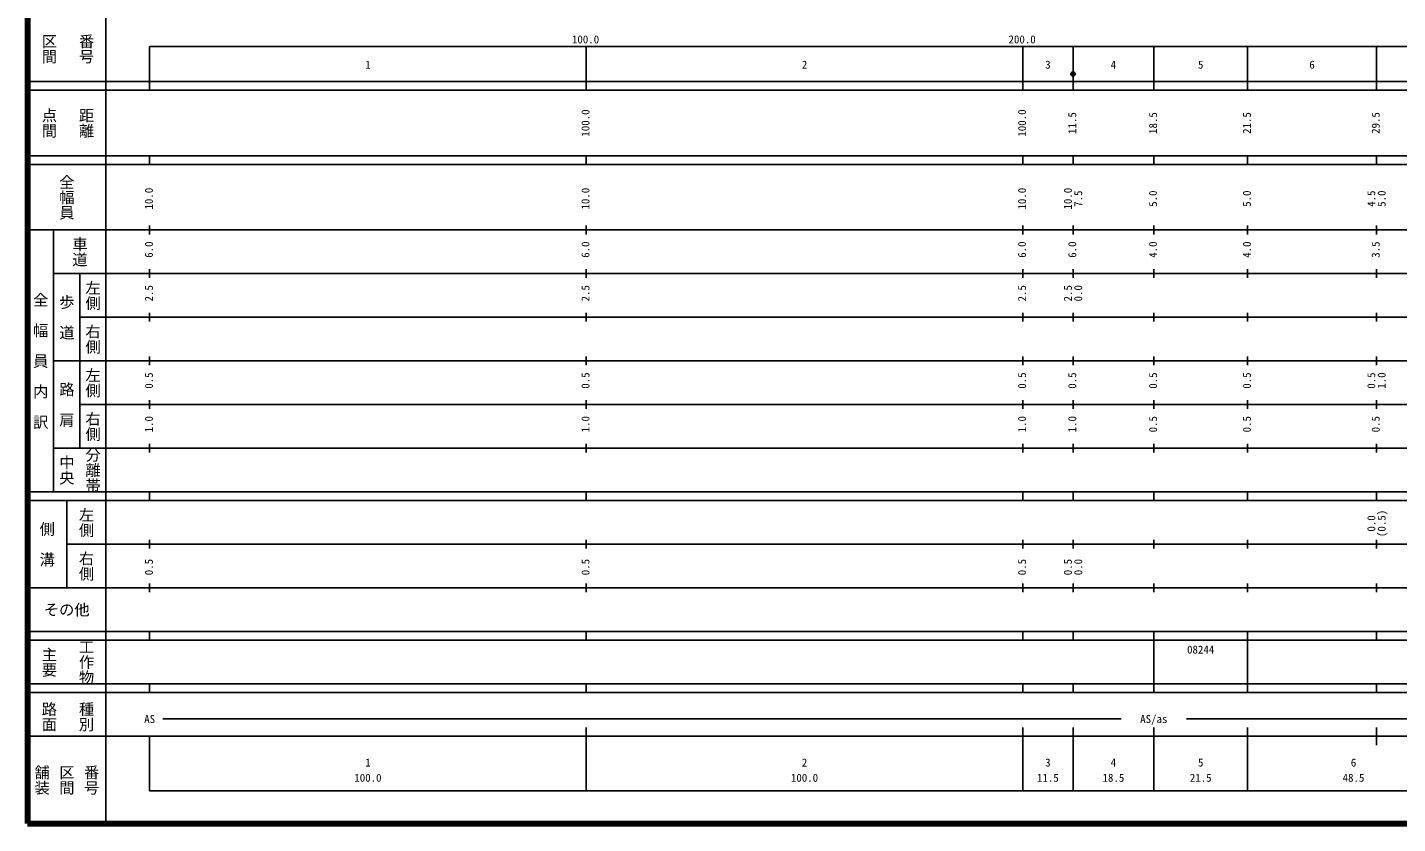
# Model space of a CAD drawing. Units: millimetres on the paper, enlarged 1000 times. Extents: x 40000 to 680000, y 20000 to 380000.
# Drawn here: x 40000 to 353847, y 20000 to 202409 of the extents above; entities that cross this region are included whole.
import ezdxf
from ezdxf.enums import TextEntityAlignment as Align

# ---------------------------------------------------------------- set-up
doc = ezdxf.new("R2010")
doc.units = ezdxf.units.MM
doc.header["$LTSCALE"] = 1000
doc.layers.add('M-TTL', color=2, linetype='Continuous', lineweight=140)
doc.layers.add('M-TTL-BAND', color=7, linetype='Continuous', lineweight=25)
doc.styles.add('@ＭＳ ゴシック', font='')
doc.styles.add('ＭＳ ゴシック', font='')
doc.styles.get('@ＭＳ ゴシック').set_extended_font_data('@MS Gothic')
doc.styles.get('ＭＳ ゴシック').set_extended_font_data('MS Gothic')

msp = doc.modelspace()

# ---------------------------------------------------------------- hatches: boundary and pattern name
at = {"layer": 'M-TTL-BAND'}
msp.add_hatch(color=256, dxfattribs=at).paths.add_polyline_path([(279997, 191724, 1), (278997, 191724, 1)])

# ---------------------------------------------------------------- linework, layer by layer
at = {"layer": 'M-TTL'}
for p, q in [((40000, 380000), (40000, 20000)), ((40000, 20000), (680000, 20000))]:
    msp.add_line(p, q, dxfattribs=at)
at = {"layer": 'M-TTL-BAND'}
for p, q in [((58000, 370000), (58000, 20000)), ((68000, 198000), (579000, 198000)), ((68000, 198000), (68000, 188000)), ((168000, 188000), (168000, 198000)), ((268000, 188000), (268000, 198000)), ((279500, 188000), (279500, 198000)), ((298000, 188000), (298000, 198000)), ((319500, 188000), (319500, 198000)), ((349000, 188000), (349000, 198000)), ((40000, 190000), (579000, 190000)), ((40000, 188000), (579000, 188000)), ((40000, 173000), (579000, 173000)), ((68000, 171000), (68000, 173000)), ((168000, 171000), (168000, 173000)), ((268000, 171000), (268000, 173000)), ((279500, 171000), (279500, 173000)), ((298000, 171000), (298000, 173000)), ((319500, 171000), (319500, 173000)), ((349000, 171000), (349000, 173000)), ((40000, 171000), (579000, 171000)), ((68000, 155000), (68000, 157000)), ((168000, 155000), (168000, 157000)), ((268000, 155000), (268000, 157000)), ((279500, 155000), (279500, 157000)), ((298000, 155000), (298000, 157000)), ((319500, 155000), (319500, 157000)), ((349000, 155000), (349000, 157000)), ((40000, 156000), (579000, 156000)), ((46000, 96000), (46000, 156000)), ((46000, 146000), (579000, 146000)), ((52000, 146000), (52000, 106000)), ((68000, 145000), (68000, 147000)), ((168000, 145000), (168000, 147000)), ((268000, 145000), (268000, 147000)), ((279500, 145000), (279500, 147000)), ((298000, 145000), (298000, 147000)), ((319500, 145000), (319500, 147000)), ((349000, 145000), (349000, 147000)), ((52000, 136000), (579000, 136000)), ((68000, 135000), (68000, 137000)), ((168000, 135000), (168000, 137000)), ((268000, 135000), (268000, 137000)), ((279500, 135000), (279500, 137000)), ((298000, 135000), (298000, 137000)), ((319500, 135000), (319500, 137000)), ((349000, 135000), (349000, 137000)), ((46000, 126000), (579000, 126000)), ((68000, 125000), (68000, 127000)), ((168000, 125000), (168000, 127000)), ((268000, 125000), (268000, 127000)), ((279500, 125000), (279500, 127000)), ((298000, 125000), (298000, 127000)), ((319500, 125000), (319500, 127000)), ((349000, 125000), (349000, 127000)), ((68000, 115000), (68000, 117000)), ((168000, 115000), (168000, 117000)), ((268000, 115000), (268000, 117000)), ((279500, 115000), (279500, 117000)), ((298000, 115000), (298000, 117000)), ((319500, 115000), (319500, 117000)), ((349000, 115000), (349000, 117000)), ((52000, 116000), (579000, 116000)), ((68000, 105000), (68000, 107000)), ((168000, 105000), (168000, 107000)), ((268000, 105000), (268000, 107000)), ((279500, 105000), (279500, 107000)), ((298000, 105000), (298000, 107000)), ((319500, 105000), (319500, 107000)), ((349000, 105000), (349000, 107000)), ((46000, 106000), (579000, 106000)), ((40000, 96000), (579000, 96000)), ((68000, 94000), (68000, 96000)), ((168000, 94000), (168000, 96000)), ((268000, 94000), (268000, 96000)), ((279500, 94000), (279500, 96000)), ((298000, 94000), (298000, 96000)), ((319500, 94000), (319500, 96000)), ((349000, 94000), (349000, 96000)), ((40000, 94000), (579000, 94000)), ((49000, 94000), (49000, 74000)), ((68000, 83000), (68000, 85000)), ((168000, 83000), (168000, 85000)), ((268000, 83000), (268000, 85000)), ((279500, 83000), (279500, 85000)), ((298000, 83000), (298000, 85000)), ((319500, 83000), (319500, 85000)), ((349000, 83000), (349000, 85000)), ((49000, 84000), (579000, 84000)), ((40000, 74000), (579000, 74000)), ((68000, 73000), (68000, 75000)), ((168000, 73000), (168000, 75000)), ((268000, 73000), (268000, 75000)), ((279500, 73000), (279500, 75000)), ((298000, 73000), (298000, 75000)), ((319500, 73000), (319500, 75000)), ((349000, 73000), (349000, 75000)), ((40000, 64000), (579000, 64000)), ((68000, 62000), (68000, 64000)), ((168000, 62000), (168000, 64000)), ((268000, 62000), (268000, 64000)), ((279500, 62000), (279500, 64000)), ((298000, 62000), (298000, 64000)), ((319500, 62000), (319500, 64000)), ((349000, 62000), (349000, 64000)), ((40000, 62000), (579000, 62000)), ((298000, 52000), (298000, 62000)), ((319500, 52000), (319500, 62000)), ((40000, 52000), (579000, 52000)), ((68000, 50000), (68000, 52000)), ((168000, 50000), (168000, 52000)), ((268000, 50000), (268000, 52000)), ((279500, 50000), (279500, 52000)), ((298000, 50000), (298000, 52000)), ((319500, 50000), (319500, 52000)), ((349000, 50000), (349000, 52000)), ((40000, 50000), (579000, 50000)), ((71000, 44000), (290500, 44000)), ((305500, 44000), (515000, 44000)), ((168000, 27500), (168000, 42000)), ((268000, 27500), (268000, 42000)), ((279500, 27500), (279500, 42000)), ((298000, 27500), (298000, 42000)), ((319500, 27500), (319500, 42000)), ((349000, 38000), (349000, 42000)), ((40000, 40000), (579000, 40000)), ((68000, 40000), (68000, 27500)), ((68000, 27500), (579000, 27500))]:
    msp.add_line(p, q, dxfattribs=at)
msp.add_circle((279497, 191724), 500, dxfattribs=at)

# ---------------------------------------------------------------- texts
at = {"layer": 'M-TTL-BAND', "style": '@ＭＳ ゴシック'}
for s, p in [('区間', (45000, 197500)), ('番号', (53500, 197500)), ('点間', (45000, 180500)), ('距離', (53500, 180500)), ('全幅員', (49000, 163500)), ('車道', (52000, 151000)), ('全\u3000幅\u3000員\u3000内\u3000訳', (43000, 126000)), ('左側', (55000, 141000)), ('歩\u3000道', (49000, 136000)), ('右側', (55000, 131000)), ('左側', (55000, 121000)), ('路\u3000肩', (49000, 116000)), ('右側', (55000, 111000)), ('中央', (49000, 101000)), ('分離帯', (55000, 101000)), ('左側', (53500, 89000)), ('側\u3000溝', (44500, 84000)), ('右側', (53500, 79000)), ('主要', (45000, 57000)), ('工作物', (53500, 57000)), ('路面', (45000, 44500)), ('種別', (53500, 44500)), ('舗装', (43333, 30000)), ('区間', (49000, 30000)), ('番号', (54667, 30000))]:
    msp.add_text(s, height=2566, rotation=270, dxfattribs=at).set_placement(p, align=Align.MIDDLE_CENTER)
at = {"layer": 'M-TTL-BAND', "style": 'ＭＳ ゴシック'}
for s, p in [('100.0', (167844, 198195)), ('200.0', (267844, 198195)), ('1', (118000, 192405)), ('2', (218000, 192405)), ('3', (273750, 192405)), ('4', (288750, 192405)), ('5', (308750, 192405)), ('6', (334250, 192405)), ('AS', (68000, 42500)), ('AS/as', (298000, 42500)), ('1', (118000, 32523)), ('2', (218000, 32523)), ('3', (273750, 32523)), ('4', (288750, 32523)), ('5', (308750, 32523)), ('6', (343750, 32523)), ('100.0', (118000, 29033)), ('100.0', (218000, 29033)), ('18.5', (288750, 29033)), ('21.5', (308750, 29033)), ('48.5', (343750, 29033)), ('11.5', (273750, 29033))]:
    msp.add_text(s, height=1833, dxfattribs=at).set_placement(p, align=Align.BOTTOM_CENTER)
for s, p in [('100.0', (169285, 180500)), ('100.0', (269285, 180500)), ('11.5', (280785, 180500)), ('18.5', (299285, 180500)), ('21.5', (320785, 180500)), ('29.5', (350285, 180500)), ('10.0', (69285, 163174)), ('10.0', (169285, 163174)), ('10.0', (269285, 163174)), ('10.0', (279785, 163174)), ('7.5', (282155, 163174)), ('5.0', (299285, 163174)), ('5.0', (320785, 163174)), ('4.5', (349285, 163174)), ('5.0', (351655, 163174)), ('6.0', (69285, 151500)), ('6.0', (169285, 151500)), ('6.0', (269285, 151500)), ('6.0', (280785, 151500)), ('4.0', (299285, 151500)), ('4.0', (320785, 151500)), ('3.5', (350285, 151500)), ('2.5', (69285, 141500)), ('2.5', (169285, 141500)), ('2.5', (269285, 141500)), ('2.5', (279785, 141500)), ('0.0', (282155, 141500)), ('0.5', (69285, 121500)), ('0.5', (169285, 121500)), ('0.5', (269285, 121500)), ('0.5', (280785, 121500)), ('0.5', (299285, 121500)), ('0.5', (320785, 121500)), ('0.5', (349285, 121500)), ('1.0', (351655, 121500)), ('1.0', (69285, 111500)), ('1.0', (169285, 111500)), ('1.0', (269285, 111500)), ('1.0', (280785, 111500)), ('0.5', (299285, 111500)), ('0.5', (320785, 111500)), ('0.5', (350285, 111500)), ('(0.5)', (351655, 88764)), ('0.0', (349285, 88764)), ('0.5', (69285, 78764)), ('0.5', (169285, 78764)), ('0.5', (269285, 78764)), ('0.5', (279785, 78764)), ('0.0', (282155, 78764))]:
    msp.add_text(s, height=1833, rotation=90, dxfattribs=at).set_placement(p, align=Align.BOTTOM_CENTER)
msp.add_text('その他', height=2566, dxfattribs=at).set_placement((49000, 69000), align=Align.MIDDLE_CENTER)
msp.add_text('08244', height=1833, dxfattribs=at).set_placement((305625, 58405), align=Align.BOTTOM_LEFT)

doc.saveas('drawing.dxf')
